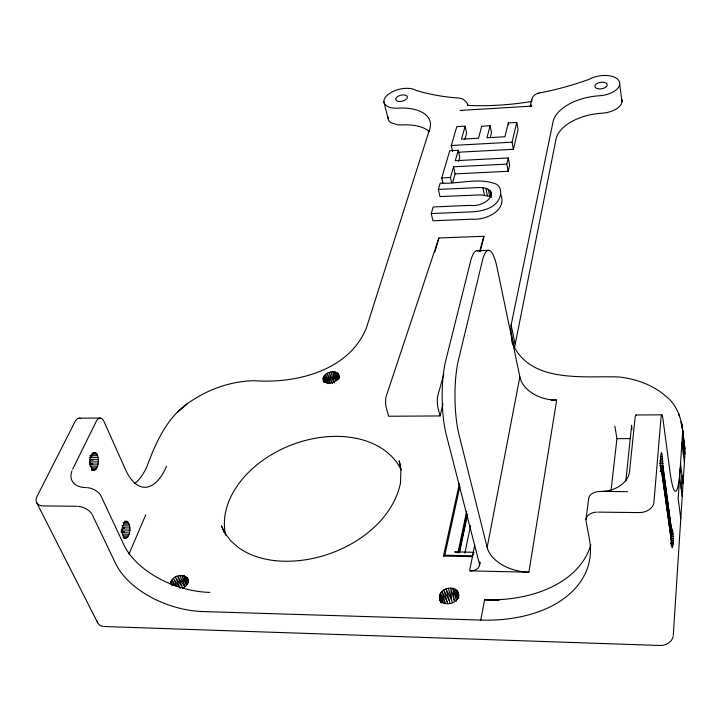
<?xml version="1.0" encoding="UTF-8"?>
<svg xmlns="http://www.w3.org/2000/svg" width="721" height="721" viewBox="0 0 721 721"><rect width="100%" height="100%" fill="white"/><g stroke="black" fill="none" stroke-linecap="round" stroke-linejoin="round"><path stroke-width="1.08" d="M673.279 635.354L684.932 454.077L684.95 448.714L683.075 438.269M126.788 521.31L125.814 521.391C121.236 525.167 120.614 534.09 124.76 538.38L125.715 538.551C130.898 535.37 131.619 525.059 126.788 521.31L124.724 521.283M683.418 454.491C683.715 433.961 683.508 409.843 665.555 395.964C652.64 384.735 635.832 378.931 619.015 376.984C583.514 375.659 529.286 383.969 512.072 342.439M98.426 461.918L98.2 457.583L97.002 454.167L95.136 452.518L94.081 452.5C88.899 456.087 88.584 465.613 92.901 470.02L93.937 470.29L96.001 469.164L97.623 466.127L98.426 461.918L89.521 461.9M510.45 333.814L511.135 325L553.079 121.669A43.197 23.46 -8.9 0 1 599.322 95.776A18.845 9.896 -8.8 0 0 618.933 80.716A18.845 9.896 -8.8 0 0 589.183 79.283A161.72 77.904 -10.7 0 1 544.373 91.991L538.884 93M670.881 543.31L673.099 543.129C673.612 540.408 672.26 518.94 671.197 534.748C670.764 536.875 672.026 556.648 673.099 543.129L670.9 542.832M659.607 465.829L662.851 465.838L662.248 472.381L671.215 539.479L661.716 472.408C659.309 464.072 661.563 436.584 662.851 465.838L671.422 530.944L662.662 469.984L660.49 469.975M681.192 488.604L682.039 475.626M683.986 440.855L682.481 434.294L678.173 498.752L680.777 518.696M660.914 418.658L653.947 502.231A13.816 10.364 -5.7 0 1 639.194 512.577L597.952 512.117M634.949 418.793L629.568 471.489A26.785 19.656 -7.8 0 1 603.107 491.389L600.449 491.461A13.582 8.976 9.1 0 0 588.606 499.626M625.846 480.853L631.641 425.255M610.966 491.127L616.933 438.656L614.887 426.201M474.742 545.103L469.578 570.897L470.723 570.888A12.158 7.643 12.9 0 0 479.393 565.543L479.907 562.596M585.984 519.354L588.633 498.743M621.763 99.201A18.683 9.986 -8.7 0 1 601.819 113.233A42.827 23.676 -8.8 0 0 555.999 139.162L514.415 348.171L510.513 329.416M439.422 597.132C439.386 586.822 458.781 584.172 458.637 595.654C457.465 604.856 440.684 607.397 439.422 597.132L440.639 601.368M528.899 572.204L556.666 400.092A33.067 23.577 10.5 0 1 519.859 376.867L497.048 267.536A47.451 10.382 88.4 0 0 482.295 261.047L458.412 360.221A51.515 12.05 89.3 0 0 459.016 434.781L487.162 547.428A37.339 23.829 11.4 0 0 528.899 572.204L470.723 570.888M92.306 514.821L115.639 563.552A73.632 43.666 19.5 0 0 202.88 611.552L480.763 620.078L484.548 599.845A130.258 84.519 13.1 0 0 590.796 544.914M487.162 547.428L519.859 376.867M479.483 564.795L479.88 561.83M479.393 565.543L479.825 563.344M464.892 553.124L470.543 525.663M459.547 552.583L467.587 514.172M457.907 552.917L466.649 511.351M458.655 552.34L466.739 513.839M459.052 552.962L467.109 514.533M472.426 556.657L443.487 556.089L459.403 483.575M443.487 556.089L444.83 555.233L459.908 486.278M530.521 106.807L531.007 104.653M530.178 106.239L531.765 99.372M452.653 182.485L455.086 173.896L508.188 171.283L509.648 165.118L508.269 157.962L455.275 160.693L458.259 150.274L449.742 150.725L441.739 177.925L442.892 183.008M458.421 152.221L513.388 149.31L518.084 129.501L516.786 122.453L508.332 122.94L504.916 136.756L486.954 137.756L490.118 125.742L481.736 126.22L478.483 138.225L461.44 139.162L465.162 126.184L456.817 126.662L451.274 145.498L452.59 151.518M508.188 171.283L506.8 164.109L508.269 157.962M513.388 149.31L512.045 142.199L516.786 122.453M386.483 408.663L388.655 416.242L440.062 415.945L442.991 403.967M480.24 251.521L483.962 236.281L438.873 237.984L385.888 397.262A9.67 2.758 89.7 0 0 385.816 405.193L386.276 407.879M323.08 378.543C323.936 371.486 338.744 368.332 338.87 376.93C337.14 383.166 324.441 386.222 323.08 378.543L324.351 382.554M490.199 137.783L491.506 132.763L490.118 125.742M434.916 252.026L438.873 237.984M458.592 161.504L459.782 157.322L458.259 150.274M464.919 139.171L466.622 133.16L465.162 126.184M451.589 182.593L450.454 177.501L453.527 166.794L506.8 164.109M443.785 374.127L437.512 396.784A9.761 2.451 89.5 0 0 437.485 404.796L437.908 407.5M479.573 251.359L483.962 236.281M500.744 194.328C507.377 210.856 485.512 220.356 471.994 219.184L432.96 220.779L431.257 213.569L433.204 206.963L469.975 205.368C489.09 207.918 503.7 185.477 475.265 187.721L438.359 189.434L439.999 196.581L480.943 194.868L489.694 196.454L488.207 189.226M438.359 189.434L440.225 183.098C458.628 184.432 478.681 177.015 496.408 184.206C500.347 186.487 501.455 191.38 500.32 195.562C497.066 208.45 481.862 211.523 470.425 211.92L431.257 213.569M170.228 583.938C173.346 568.689 199.618 577.079 182.566 588.516M128.996 553.989L145.732 514.866M72.668 469.227L96.172 421.533A11.761 5.516 -88 0 1 103.59 420.685M75.029 421.641L37.014 496.454A12.897 8.021 -27.8 0 0 43.377 505.917L76.985 506.286M661.986 472.706L671.17 537.073L662.482 471.453L660.328 471.282M458.862 98.02L453.879 97.677A161.72 77.904 -10.7 0 1 416.215 90.449A18.034 9.292 -13.4 0 0 386.88 95.532A18.034 9.292 -13.4 0 0 398.01 108.168A41.34 21.963 -13.8 0 1 429.806 128.762L366.313 328.163C348.901 370.81 295.952 383.797 254.143 380.706C232.288 381.139 210.766 388.313 192.498 400.218C168.29 414.62 156.502 440.738 147.12 466.117A65.665 29.687 -88.4 0 1 134.89 483.367M177.51 412.169L187.181 403.967M530.989 106.329L531.918 106.095L460.07 110.439L462.386 110.692M89.972 460.124L93.135 459.692L89.927 459.259M122.525 528.133L124.715 527.862L122.489 527.547M90.215 455.96L92.405 455.699L90.197 455.492M659.607 463.81L662.851 463.414L659.598 462.999M89.566 464.486L92.838 464.09L89.503 463.612M660.499 458.862L662.644 458.61L660.463 458.376M121.281 532.486L124.445 532.134L121.218 531.629M670.945 538.803L673.135 538.56L670.936 538.254M670.764 534.198L672.945 533.973L670.728 533.711M660.607 468.28L662.788 468.073L671.422 530.944M670.386 530.62L672.558 530.467L670.395 530.44M451.274 145.498L512.045 142.199M441.739 177.925L450.454 177.501M660.274 471.543L662.482 471.453L671.197 534.748L662.662 469.984L671.278 532.666M477.14 250.755L488.658 250.349M551.159 400.137L556.666 400.092M79.121 418.18L100.165 418.054M636.012 414.972L661.815 414.827M616.933 438.656L630.118 438.629M93.009 452.518L95.136 452.518M92.937 453.085L96.127 453.085M91.432 454.167L97.002 454.167M90.287 455.69L97.705 455.699M660.292 456.519L662.464 456.528M89.296 457.565L98.2 457.583M660.49 458.61L662.644 458.61M89.972 459.683L98.435 459.701M659.535 460.953L662.779 460.953M659.607 463.405L662.851 463.414M89.674 464.081L98.146 464.108M89.828 466.099L97.623 466.127M660.625 468.064L662.788 468.073L660.634 467.821M91.585 467.83L96.893 467.848M91.531 469.146L96.001 469.164M660.31 471.444L662.482 471.453M91.801 469.984L94.992 469.993M91.702 470.281L93.937 470.29M603.107 491.389L627.504 491.668M124.616 521.725L127.698 521.77M123.12 522.662L128.509 522.734M124.03 524.077L129.158 524.149M670.575 531.99L672.774 532.017M122.083 525.807L129.609 525.924M670.782 533.937L672.945 533.973M122.525 527.826L129.834 527.943M670.872 536.163L673.072 536.199M121.218 529.953L129.825 530.088M670.972 538.533L673.135 538.56M121.164 532.08L129.573 532.215M670.954 540.885L673.144 540.921M122.642 534.099L129.095 534.207M670.927 543.093L673.099 543.129M123.3 535.847L128.428 535.937M670.782 545.004L672.981 545.04M123.291 537.208L127.608 537.28M123.597 538.127L126.68 538.172M473.517 552.259L454.717 551.907L457.276 552.493M444.83 555.233L472.625 555.774A12.203 2.749 -89.3 0 1 473.3 553.656M484.548 599.845L499.076 600.232M104.293 626.522L659.769 645.475A12.744 10.464 -2.9 0 0 673.153 636.382M467.866 105.347L469.416 105.455A161.234 78.247 -10.6 0 0 530.061 101.742L531.756 101.436A8.364 7.075 -12 0 1 538.893 93.063M274.791 560.641C327.64 566.336 390.25 532.621 400.506 482.899L400.903 469.119M275.025 560.677C261.417 559.045 248.988 555.161 238.173 547.356L231.135 541.201L225.231 533.585M176.113 586.308L171.94 580.27L174.212 585.335M186.505 585.506L182.025 575.376L184.756 586.696L177.573 576.187L182.53 587.327L175.428 577.224L180.394 588.363L173.509 578.621L177.132 586.714M171.85 585.082L170.823 582.081L172.661 584.875M225.448 533.91L221.446 525.852L224.24 532.747M186.658 585.434L184.062 575.655L188.136 582.974M449.237 600.548L443.794 589.994L447.642 603.567M333.868 382.04L328.956 372.496L332.408 383.536L327.118 373.343L330.263 383.374M330.074 383.383L325.522 374.451L328.361 383.473M36.528 502.384L97.696 622.8M447.092 601.647L441.955 591.472L445.281 603.126L440.567 593.221L443.289 602.756M328.046 383.536L324.27 375.74L326.487 382.761M188.532 581.523L187.1 577.512L188.415 580.423M170.823 582.081L172.211 585.164M324.747 382.319L323.441 377.128L326.027 382.914M103.968 421.452L125.418 469.416A65.908 28.957 -88.5 0 0 166.56 466.19M179.817 575.556L184.756 586.696M187.1 577.512L188.451 580.594M185.784 576.385L188.46 582.469M184.062 575.655L187.676 583.884M336.013 380.616L334.76 371.901L338.113 379.597M441.36 602.495L439.702 595.149L443.064 602.927M453.951 599.701L453.004 588.336L457.465 598.881M338.735 378.327L337.68 373.199L339.104 377.245M323.891 381.824L323.224 379.886L323.855 381.896M457.97 598.7L456.735 590.319L458.772 596.438M323.441 377.128L325.045 382.22M440.657 601.963L439.756 599.034L440.36 601.152M335.698 380.787L332.904 371.757L334.364 382.995L330.93 371.955M337.68 373.199L339.249 378.3M336.383 372.397L338.555 379.426M334.76 371.901L337.275 380.048M338.555 374.271L339.176 376.281M400.362 465.117L399.128 460.809L400.93 469.506M439.702 595.149L441.856 602.666M441.27 602.873L440.666 600.746L441.153 602.738M450.048 603.423L445.948 588.886L451.571 599.881L450.706 588.039L454.491 601.62M448.3 588.219L452.382 602.765M453.004 588.336L456.582 601.251M456.735 590.319L458.808 597.853M455.05 589.12L457.691 598.673M457.934 591.878L458.817 595.068M438.089 408.293L440.062 415.945M383.914 101.805L388.006 118.433M453.527 166.794L455.086 173.896M511.54 339.032L512.631 344.25M482.98 187.893L484.476 195.103M511.135 325L515.028 343.737M485.909 188.415L487.396 195.634M490.929 191.759L491.352 193.823M489.883 190.344L491.362 197.572M508.332 122.94L508.711 124.949M479.456 564.029L446.29 434.808A51.407 12.428 89.4 0 1 445.776 360.419L470.552 261.435A47.352 10.725 88.4 0 1 478.194 251.016M631.966 429.067L631.587 426.138M662.851 465.838L671.612 529.701M619.69 84.366L622.007 101.805M682.517 428.941L683.364 435.583M679.651 476.617L682.201 496.508M680.516 463.648L683.039 483.512M678.767 413.566L679.038 415.72M681.931 442.55L684.391 462.368M684.95 448.714L681.895 423.678L682.039 428.184M681.039 421.785L681.309 423.948M682.481 434.294L684.932 454.077M680.227 467.947A72.497 7.291 88.5 0 1 669.971 471.624L662.896 418.604A13.014 1.406 88.6 0 0 660.995 417.792M480.763 620.078A132.051 84.51 13.2 0 0 589.436 539.182L586.056 521.139A13.78 8.985 9.3 0 1 596.627 512.144M209.865 592.41A72.704 43.765 19.6 0 1 123.814 544.697L101.021 496.039A12.365 7.453 22.2 0 0 87.034 487.612M388.105 116.748A17.89 9.391 -13.4 0 0 390.845 122.669L397.668 124.832L402.03 124.922A41.007 22.18 -13.8 0 1 429.346 131.51M103.283 626.441A12.005 8.228 -30.8 0 1 97.227 621.223M473.814 552.764A12.203 2.749 -89.3 0 1 474.085 552.484M225.772 535.261A93.82 66.386 -21.4 0 1 292.834 444.433A93.82 66.386 -21.4 0 1 401.128 469.903M85.925 487.567A25.217 15.799 -26.2 0 1 71.911 470.984M78.111 506.34A12.527 7.435 22.1 0 1 91.864 514.001M75.462 420.866A11.707 5.651 -87.8 0 1 80.743 418.676M635.048 417.928A12.96 1.613 88.7 0 1 636.49 415.53M459.619 98.146A8.192 6.138 34.5 0 1 467.92 105.347M398.947 101.472A6.011 3.1 -13.4 0 0 407.428 96.974A6.011 3.1 -13.4 0 0 398.28 96.127A6.011 3.1 -13.4 0 0 398.947 101.472M597.466 88.683A6.282 3.299 -8.8 0 0 607.235 85.159A6.282 3.299 -8.8 0 0 598.403 82.843A6.282 3.299 -8.8 0 0 597.466 88.683"/></g></svg>
